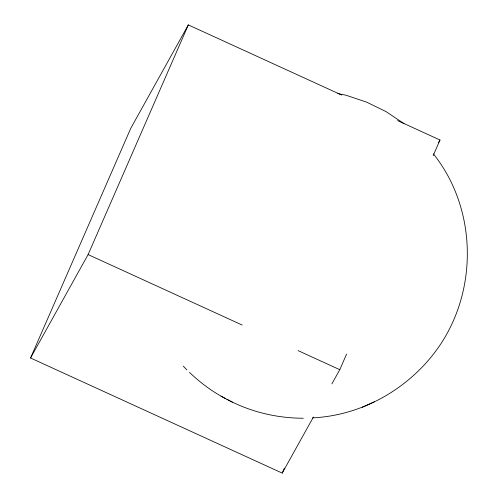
<?xml version="1.0" encoding="UTF-8"?>
<svg xmlns="http://www.w3.org/2000/svg" width="498" height="498" viewBox="0 0 498 498"><rect width="100%" height="100%" fill="white"/><g stroke="black" fill="none" stroke-linecap="round" stroke-linejoin="round"><path stroke-width="0.75" d="M313.447 417L282.223 473.1L30.546 357.994L130.762 128.316L188.319 24.9L341.728 95.062M30.546 357.994L88.102 254.578L188.319 24.9M282.223 473.1L284.395 468.12M331.88 383.883L339.779 369.684L346.608 354.041M433.167 155.65L439.995 140.006L397.578 120.609M438.489 142.708L439.995 140.006M312.526 417.866C364.05 415.444 412.73 386.51 441.004 343.601C478.304 286.63 476.125 207.442 433.391 153.901M362.258 407.277L374.247 401.849M303.313 418.233C276.826 418.202 250.289 411.871 226.926 399.328M337.8 93.568L345.992 95.224L366.578 102.121L386.018 111.589L403.928 123.566M88.102 254.578L242.221 325.063M298.072 350.611L339.779 369.684M189.489 372.411C200.283 382.676 212.335 391.752 225.582 398.599M221.019 396.209L232.417 402.21M186.862 369.877L183.276 366.098"/></g></svg>
